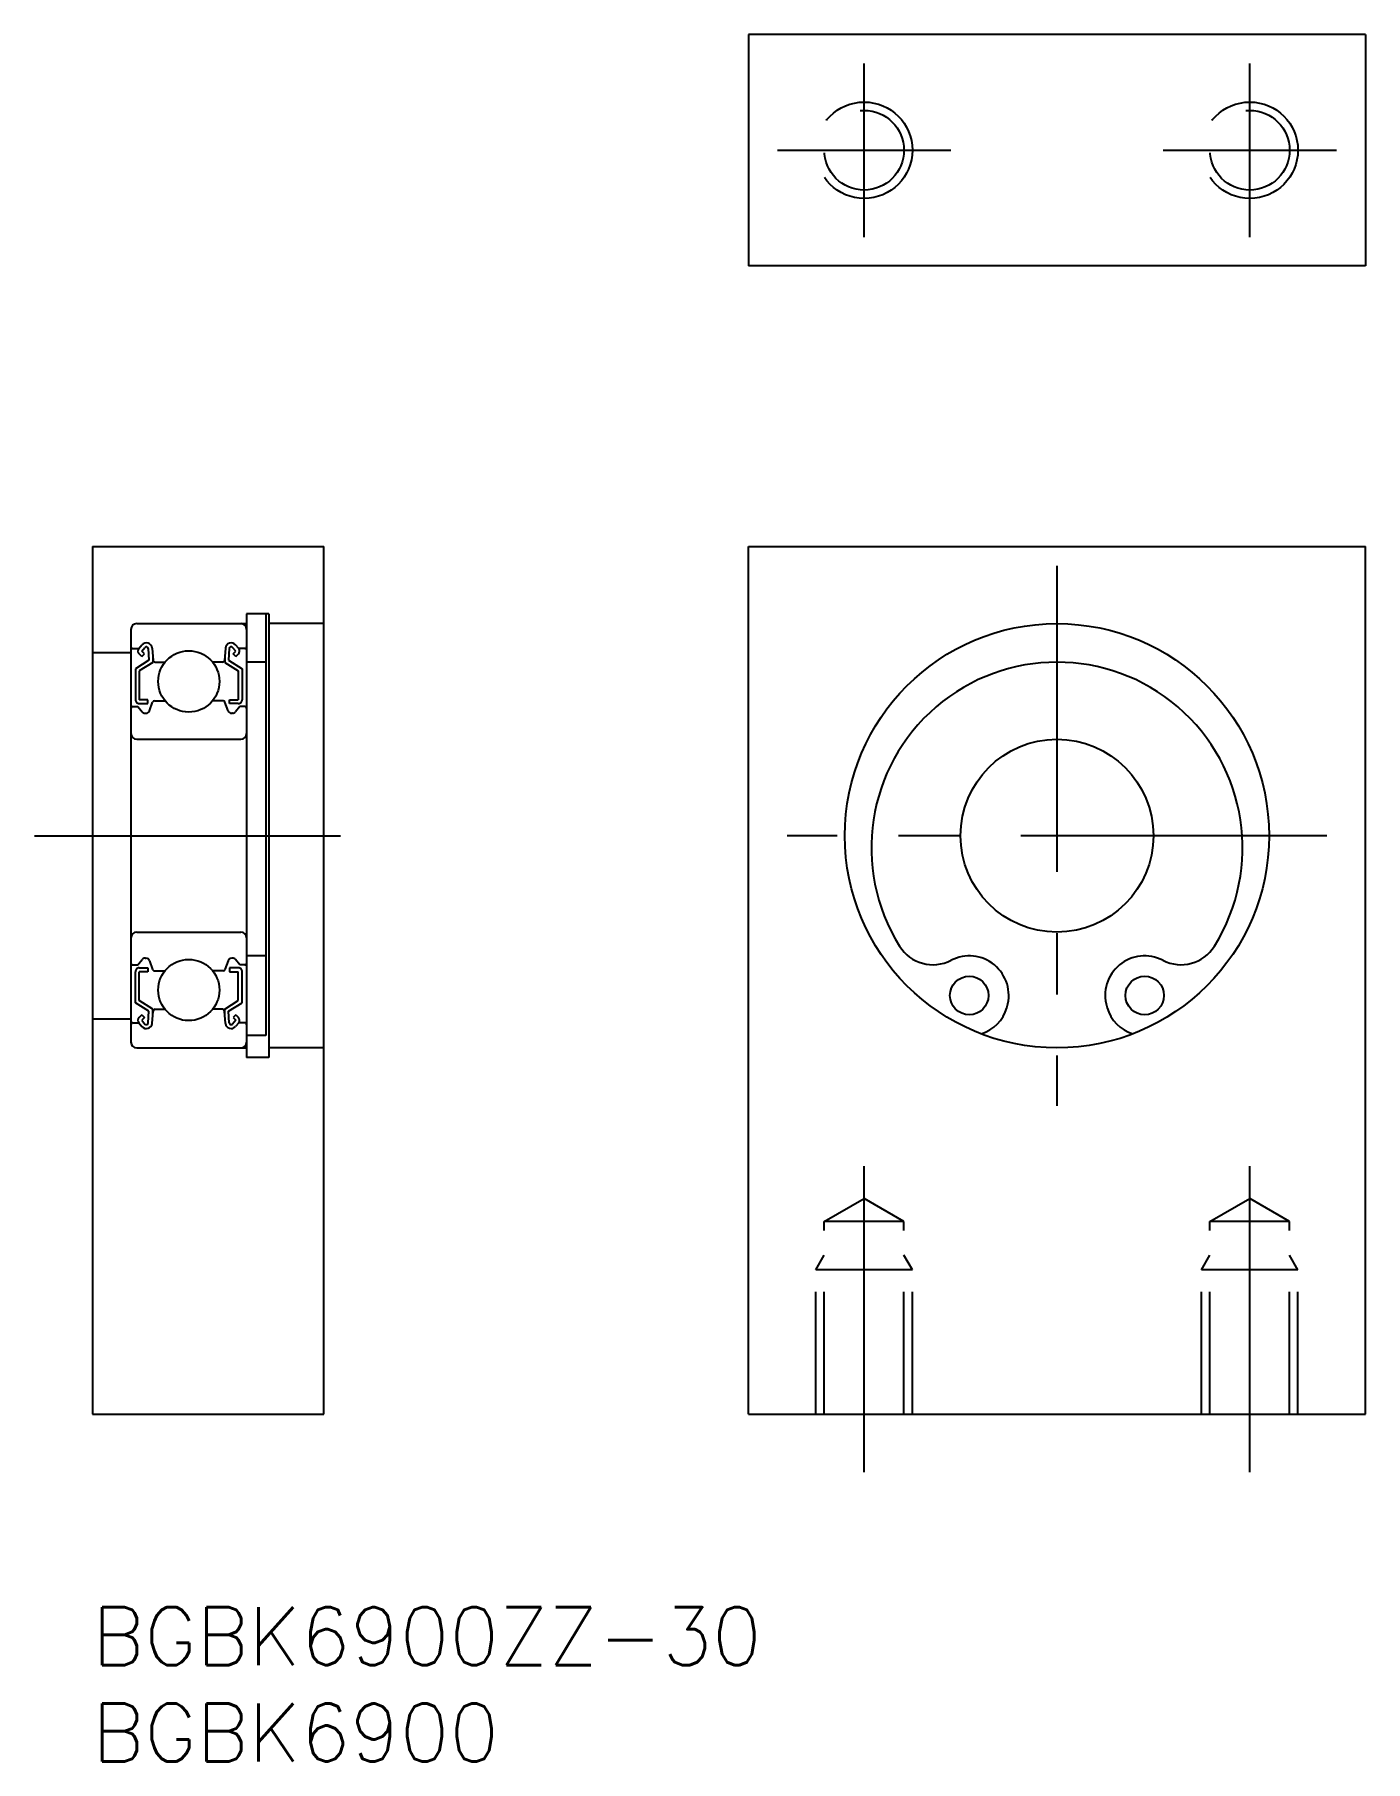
# Model space of a CAD drawing. Extents: x -3 to 66, y -8 to 81.5.
import ezdxf

# ---------------------------------------------------------------- set-up
doc = ezdxf.new("R2010")
doc.units = 0
doc.header["$LTSCALE"] = 0.5
doc.linetypes.add('CENTER', pattern=[50.8, 31.75, -6.35, 6.35, -6.35])
doc.linetypes.add('DASHED', pattern=[19.05, 12.7, -6.35])
for name, color, linetype in [('MSM_CENTER', 1, 'CENTER'), ('MSM_CONTINUOUS', 7, 'CONTINUOUS'), ('MSM_DASHED', 4, 'DASHED'), ('MSM_PART_NUMBER', 7, 'CONTINUOUS')]:
    doc.layers.add(name, color=color, linetype=linetype)
doc.styles.get("Standard").update_dxf_attribs({"font": 'txt.shx', "height": 3, "bigfont": 'bigfont.shx'})

# ---------------------------------------------------------------- blocks, each defined once
blk = doc.blocks.new('*U4')
at = {"layer": 'MSM_PART_NUMBER'}
blk.add_text('BGBK6900ZZ-30', height=3, dxfattribs=at).set_placement((0, -3))
blk = doc.blocks.new('*U5')
at = {"layer": 'MSM_PART_NUMBER'}
blk.add_text('BGBK6900', height=3, dxfattribs=at).set_placement((0, -8))

msp = doc.modelspace()

# ---------------------------------------------------------------- linework, layer by layer
at = {"layer": 'MSM_CENTER'}
for p, q in [((40.026, 71.043), (40.026, 80.043)), ((60.026, 71.043), (60.026, 80.043)), ((35.526, 75.543), (44.526, 75.543)), ((55.526, 75.543), (64.526, 75.543)), ((50.026, 54), (50.026, 26)), ((-3, 40), (15, 40)), ((64.026, 40), (36.026, 40)), ((40.026, 7), (40.026, 24.193)), ((60.026, 7), (60.026, 24.193))]:
    msp.add_line(p, q, dxfattribs=at)
at = {"layer": 'MSM_CONTINUOUS'}
for p, q in [((34.026, 81.543), (34.026, 69.543)), ((66.026, 81.543), (34.026, 81.543)), ((66.026, 81.543), (66.026, 69.543)), ((66.026, 69.543), (34.026, 69.543)), ((0, 55), (0, 10)), ((0, 55), (12, 55)), ((12, 10), (12, 55)), ((34.026, 10), (34.026, 55)), ((34.026, 55), (66.026, 55)), ((66.026, 10), (66.026, 55)), ((8, 51.5), (8, 28.5)), ((9.15, 51.5), (8, 51.5)), ((9, 51.5), (9, 29.644)), ((9.15, 51.5), (9.15, 28.5)), ((2, 50.7), (2, 29.3)), ((2.3, 51), (8, 51)), ((12, 51), (9.15, 51)), ((0, 49.5), (2, 49.5)), ((2.1, 49.7), (2.41, 49.7)), ((2.41, 49.7), (2.572, 49.893)), ((2.563, 49.289), (2.422, 49.43)), ((2.563, 49.571), (2.726, 49.765)), ((2.705, 49.43), (2.563, 49.571)), ((2.563, 49.289), (2.705, 49.43)), ((2.899, 49.71), (2.932, 49.098)), ((3.098, 49.728), (3.153, 49.091)), ((3.132, 49.334), (3.132, 48.987)), ((6.902, 49.728), (6.847, 49.091)), ((6.868, 49.334), (6.868, 48.987)), ((7.101, 49.71), (7.068, 49.098)), ((7.437, 49.571), (7.274, 49.765)), ((7.295, 49.43), (7.437, 49.571)), ((7.437, 49.289), (7.295, 49.43)), ((7.59, 49.7), (7.428, 49.893)), ((7.437, 49.289), (7.578, 49.43)), ((7.9, 49.7), (7.59, 49.7)), ((2.932, 49.098), (2.232, 48.661)), ((2.232, 48.661), (2.232, 47.05)), ((3.132, 48.987), (2.432, 48.55)), ((2.432, 48.55), (2.432, 47.05)), ((3.253, 49), (3.767, 49)), ((6.747, 49), (6.233, 49)), ((6.868, 48.987), (7.568, 48.55)), ((7.068, 49.098), (7.768, 48.661)), ((7.568, 48.55), (7.568, 47.05)), ((7.768, 48.661), (7.768, 47.05)), ((9, 49), (8, 49)), ((2.1, 46.7), (2.35, 46.7)), ((2.35, 46.7), (2.584, 46.421)), ((2.882, 47.05), (2.432, 47.05)), ((2.432, 46.85), (2.882, 46.85)), ((2.882, 46.85), (2.882, 47.05)), ((2.961, 46.482), (3.125, 46.934)), ((3.219, 47), (3.767, 47)), ((6.781, 47), (6.233, 47)), ((7.039, 46.482), (6.875, 46.934)), ((7.118, 46.85), (7.118, 47.05)), ((7.118, 47.05), (7.568, 47.05)), ((7.568, 46.85), (7.118, 46.85)), ((7.65, 46.7), (7.416, 46.421)), ((7.9, 46.7), (7.65, 46.7)), ((2.737, 46.35), (2.773, 46.35)), ((7.263, 46.35), (7.227, 46.35)), ((2.3, 45), (7.7, 45)), ((2.3, 35), (7.7, 35)), ((2.1, 33.3), (2.35, 33.3)), ((2.35, 33.3), (2.584, 33.579)), ((2.432, 33.15), (2.882, 33.15)), ((2.737, 33.65), (2.773, 33.65)), ((2.882, 33.15), (2.882, 32.95)), ((2.961, 33.518), (3.125, 33.066)), ((7.039, 33.518), (6.875, 33.066)), ((7.118, 33.15), (7.118, 32.95)), ((7.568, 33.15), (7.118, 33.15)), ((7.263, 33.65), (7.227, 33.65)), ((7.65, 33.3), (7.416, 33.579)), ((7.9, 33.3), (7.65, 33.3)), ((9, 33.767), (8, 33.767)), ((2.232, 31.339), (2.232, 32.95)), ((2.432, 31.45), (2.432, 32.95)), ((2.882, 32.95), (2.432, 32.95)), ((3.219, 33), (3.767, 33)), ((6.781, 33), (6.233, 33)), ((7.118, 32.95), (7.568, 32.95)), ((7.568, 31.45), (7.568, 32.95)), ((7.768, 31.339), (7.768, 32.95)), ((3.132, 31.013), (2.432, 31.45)), ((6.868, 31.013), (7.568, 31.45)), ((0, 30.5), (2, 30.5)), ((2.932, 30.902), (2.232, 31.339)), ((2.563, 30.711), (2.422, 30.57)), ((2.563, 30.711), (2.705, 30.57)), ((2.705, 30.57), (2.563, 30.429)), ((2.899, 30.29), (2.932, 30.902)), ((3.098, 30.272), (3.153, 30.909)), ((3.132, 30.666), (3.132, 31.013)), ((3.253, 31), (3.767, 31)), ((6.747, 31), (6.233, 31)), ((6.902, 30.272), (6.847, 30.909)), ((6.868, 30.666), (6.868, 31.013)), ((7.068, 30.902), (7.768, 31.339)), ((7.101, 30.29), (7.068, 30.902)), ((7.437, 30.711), (7.295, 30.57)), ((7.295, 30.57), (7.437, 30.429)), ((7.437, 30.711), (7.578, 30.57)), ((47.427, 31.084), (47.444, 31.144)), ((52.608, 31.144), (52.626, 31.084)), ((2.1, 30.3), (2.41, 30.3)), ((2.41, 30.3), (2.572, 30.107)), ((2.563, 30.429), (2.726, 30.235)), ((7.437, 30.429), (7.274, 30.235)), ((7.59, 30.3), (7.428, 30.107)), ((7.9, 30.3), (7.59, 30.3)), ((9, 29.644), (8, 29.644)), ((2.3, 29), (8, 29)), ((12, 29), (9.15, 29)), ((9.15, 28.5), (8, 28.5)), ((0, 10), (12, 10)), ((34.026, 10), (66.026, 10))]:
    msp.add_line(p, q, dxfattribs=at)
for centre, radius in [((50.026, 40), 11), ((5, 48), 1.587), ((50.026, 40), 5), ((5, 32), 1.587), ((45.476, 31.717), 1), ((54.576, 31.717), 1)]:
    msp.add_circle(centre, radius, dxfattribs=at)
for centre, radius, start, end in [((2.3, 50.7), 0.3, 90, 180), ((7.7, 50.7), 0.3, 0, 90), ((2.1, 49.8), 0.1, 180.00005, 270.00003), ((2.562, 49.571), 0.199, 139.70868, 225.38903), ((2.801, 49.702), 0.298, 5.00354, 140.15449), ((2.801, 49.702), 0.098, 4.54541, 140.18395), ((7.199, 49.702), 0.298, 39.84551, 174.99646), ((7.199, 49.702), 0.098, 39.81605, 175.45459), ((7.438, 49.571), 0.199, 314.61097, 40.29132), ((7.9, 49.8), 0.1, 269.99997, 359.99995), ((3.252, 49.1), 0.0996, 184.97066, 270.43018), ((6.748, 49.1), 0.0996, 269.56982, 355.02934), ((50.026, 39.375), 9.625, 328.02231, 211.97769), ((2.1, 46.6), 0.1, 90.00978, 179.996), ((2.432, 47.05), 0.2, 179.99308, 270.00695), ((3.219, 46.9), 0.0999, 89.99281, 160.18162), ((6.781, 46.9), 0.0999, 19.81838, 90.00719), ((7.568, 47.05), 0.2, 269.99305, 0.00692), ((7.9, 46.6), 0.1, 0.004, 89.99022), ((2.737, 46.549), 0.199, 220.08651, 270.12599), ((2.773, 46.55), 0.2, 269.97857, 340.16775), ((7.227, 46.55), 0.2, 199.83225, 270.02143), ((7.263, 46.549), 0.199, 269.87401, 319.91349), ((2.3, 45.3), 0.3, 180, 270), ((7.7, 45.3), 0.3, 270, 0), ((2.3, 34.7), 0.3, 90, 180), ((7.7, 34.7), 0.3, 0, 90), ((43.601, 35.363), 2.05, 211.97769, 297.22239), ((56.452, 35.363), 2.05, 242.77761, 328.02231), ((2.1, 33.4), 0.1, 180.004, 269.99022), ((2.432, 32.95), 0.2, 89.99305, 180.00692), ((2.737, 33.451), 0.199, 89.87401, 139.91349), ((2.773, 33.45), 0.2, 19.83225, 90.02143), ((7.227, 33.45), 0.2, 89.97857, 160.16775), ((7.263, 33.451), 0.199, 40.08651, 90.12599), ((7.568, 32.95), 0.2, 359.99308, 90.00695), ((7.9, 33.4), 0.1, 270.00978, 359.996), ((45.476, 31.717), 2.05, 343.74665, 117.22239), ((54.576, 31.717), 2.05, 62.77761, 196.25335), ((3.219, 33.1), 0.0999, 199.81838, 270.00719), ((6.781, 33.1), 0.0999, 269.99281, 340.18162), ((2.562, 30.429), 0.199, 134.61097, 220.29132), ((3.252, 30.9), 0.0996, 89.56982, 175.02934), ((6.748, 30.9), 0.0996, 4.97066, 90.43018), ((7.438, 30.429), 0.199, 319.70868, 45.38903), ((45.507, 31.644), 2, 286.84888, 343.74665), ((54.546, 31.644), 2, 196.25335, 253.15112), ((2.1, 30.2), 0.1, 89.99997, 179.99995), ((2.801, 30.298), 0.298, 219.84551, 354.99646), ((2.801, 30.298), 0.098, 219.81605, 355.45459), ((7.199, 30.298), 0.298, 185.00354, 320.15449), ((7.199, 30.298), 0.098, 184.54541, 320.18395), ((7.9, 30.2), 0.1, 0.00005, 90.00003), ((2.3, 29.3), 0.3, 180, 270), ((7.7, 29.3), 0.3, 270, 0)]:
    msp.add_arc(centre, radius, start, end, dxfattribs=at)
at = {"layer": 'MSM_DASHED'}
for p, q in [((37.959, 20), (40.026, 21.193)), ((42.093, 20), (40.026, 21.193)), ((57.959, 20), (60.026, 21.193)), ((62.093, 20), (60.026, 21.193)), ((37.959, 10), (37.959, 20)), ((42.093, 20), (37.959, 20)), ((42.093, 10), (42.093, 20)), ((57.959, 10), (57.959, 20)), ((62.093, 20), (57.959, 20)), ((62.093, 10), (62.093, 20)), ((37.526, 17.5), (37.959, 18.25)), ((42.526, 17.5), (42.093, 18.25)), ((57.526, 17.5), (57.959, 18.25)), ((62.526, 17.5), (62.093, 18.25)), ((37.526, 10), (37.526, 17.5)), ((42.526, 17.5), (37.526, 17.5)), ((42.526, 10), (42.526, 17.5)), ((57.526, 10), (57.526, 17.5)), ((62.526, 17.5), (57.526, 17.5)), ((62.526, 10), (62.526, 17.5))]:
    msp.add_line(p, q, dxfattribs=at)
for centre, radius in [((40.026, 75.543), 2.5), ((60.026, 75.543), 2.5), ((40.026, 75.543), 2.067), ((60.026, 75.543), 2.067)]:
    msp.add_circle(centre, radius, dxfattribs=at)

# ---------------------------------------------------------------- block references
at = {"layer": 'MSM_CONTINUOUS'}
for name in ['*U4', '*U5']:
    msp.add_blockref(name, (0, 0), dxfattribs=at)

doc.saveas('drawing.dxf')
